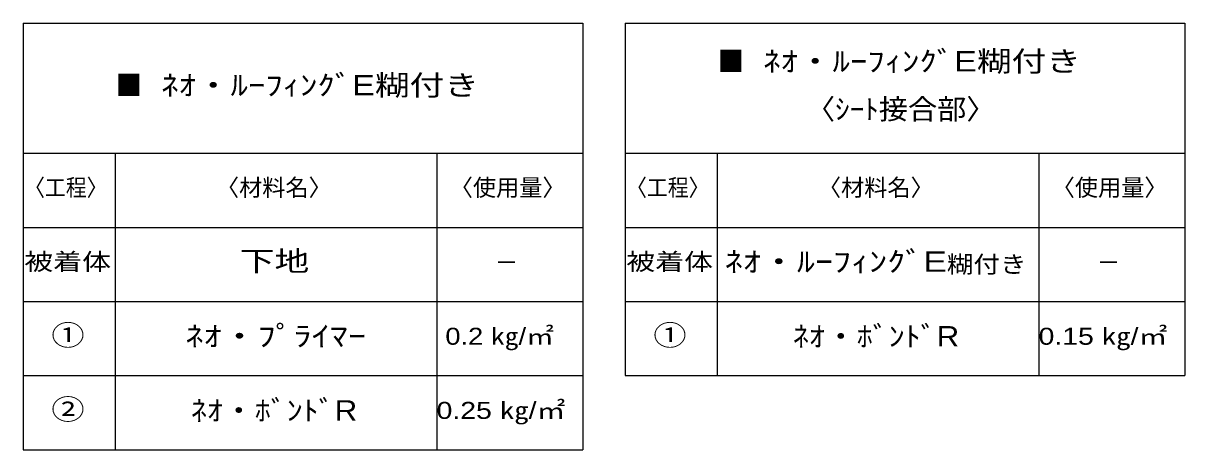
# Model space of a CAD drawing. Units: millimetres, scale not verified. Extents: x -126 to 129, y -89 to 83.
# Drawn here: x 3.5 to 129, y -88.7 to -42.7 of the extents above; entities that cross this region are included whole.
import ezdxf
from ezdxf.enums import TextEntityAlignment as Align

# ---------------------------------------------------------------- set-up
doc = ezdxf.new("R2010")
doc.units = ezdxf.units.MM
doc.header["$LTSCALE"] = 0.1
doc.layers.add('0-4_Z_O-文字', color=134, linetype='Continuous')
doc.styles.add('HGPｺﾞｼｯｸM', font='')
doc.styles.get('HGPｺﾞｼｯｸM').set_extended_font_data('HGPｺﾞｼｯｸM')

msp = doc.modelspace()

# ---------------------------------------------------------------- linework, layer by layer
at = {"layer": '0-4_Z_O-文字'}
for p, q in [((3.5352, -42.716), (63.9557, -42.716)), ((3.5352, -42.716), (3.5352, -88.7425)), ((63.9557, -42.716), (63.9557, -88.7425)), ((68.5352, -42.716), (128.9557, -42.716)), ((68.5352, -42.716), (68.5352, -80.7425)), ((128.9557, -42.716), (128.9557, -80.7425)), ((3.5352, -56.7425), (63.9557, -56.7425)), ((68.5352, -56.7425), (128.9557, -56.7425)), ((3.5352, -64.7425), (63.9557, -64.7425)), ((68.5352, -64.7425), (128.9557, -64.7425)), ((3.5352, -72.7425), (63.9557, -72.7425)), ((68.5352, -72.7425), (128.9557, -72.7425)), ((3.5352, -80.7425), (63.9557, -80.7425)), ((68.5352, -80.7425), (128.9557, -80.7425)), ((3.5352, -88.7425), (63.9557, -88.7425))]:
    msp.add_line(p, q, dxfattribs=at)
at = {"layer": '0-4_Z_O-文字', "color": 1}
for p, q in [((13.4644, -56.7425), (13.4644, -88.7425)), ((48.2084, -56.7425), (48.2084, -88.7425)), ((78.4644, -56.7425), (78.4644, -80.7425)), ((113.2084, -56.7425), (113.2084, -80.7425))]:
    msp.add_line(p, q, dxfattribs=at)

# ---------------------------------------------------------------- texts
at = {"layer": '0-4_Z_O-文字', "color": 3, "style": 'HGPｺﾞｼｯｸM', "width": 0.95}
for p in [(78.5069, -48.577), (13.5069, -51.1607)]:
    msp.add_text('■', height=2.199, dxfattribs=at).set_placement(p, align=Align.BOTTOM_LEFT)
at = {"layer": '0-4_Z_O-文字', "style": 'HGPｺﾞｼｯｸM'}
for s, height, width, p in [(' ﾈｵ・ﾙｰﾌｨﾝｸﾞE糊付き', 2.199, 1.25, (82.4054, -48.577)), (' ﾈｵ・ﾙｰﾌｨﾝｸﾞE糊付き', 2.199, 1.25, (17.4054, -51.1607)), ('〈ｼｰﾄ接合部〉', 2.199, 1.05, (88.0475, -53.7445)), ('〈工程〉', 1.833, 0.9, (3.633, -61.91)), ('〈工程〉', 1.833, 0.9, (68.633, -61.91)), ('被着体', 1.833, 1.25, (3.6457, -69.91)), ('下地', 2.199, 1.25, (26.9227, -70.1359)), ('被着体', 1.833, 1.25, (68.6457, -69.91)), ('ﾈｵ・ﾙｰﾌｨﾝｸﾞE', 2.199, 1.3, (79.273, -70.1968)), ('糊付き', 1.833, 1.15, (103.2577, -70.1968)), ('①', 2.199, 1.2, (6.5658, -78.1435)), ('ﾈｵ・ﾌﾟﾗｲﾏｰ', 2.199, 1.3, (21.0369, -78.2349)), ('0.2 ㎏/㎡', 1.833, 1.2, (49.1151, -77.9607)), ('①', 2.199, 1.2, (71.5658, -78.1435)), ('ﾈｵ・ﾎﾞﾝﾄﾞR', 2.199, 1.15, (86.6384, -78.2577)), ('0.15 ㎏/㎡', 1.833, 1.25, (113.1696, -77.9607)), ('②', 2.199, 1.2, (6.5658, -86.1435)), ('ﾈｵ・ﾎﾞﾝﾄﾞR', 2.199, 1.15, (21.6384, -86.2577)), ('0.25 ㎏/㎡', 1.833, 1.25, (48.1696, -85.9607))]:
    msp.add_text(s, height=height, dxfattribs=dict(at, width=width)).set_placement(p, align=Align.BOTTOM_LEFT)
for s, p in [('〈材料名〉', (24.3453, -61.91)), ('〈使用量〉', (49.591, -61.91)), ('〈材料名〉', (89.3453, -61.91)), ('〈使用量〉', (114.591, -61.91)), ('－', (54.4641, -69.9925)), ('－', (119.4641, -69.9925))]:
    msp.add_text(s, height=1.833, dxfattribs=at).set_placement(p, align=Align.BOTTOM_LEFT)

doc.saveas('drawing.dxf')
